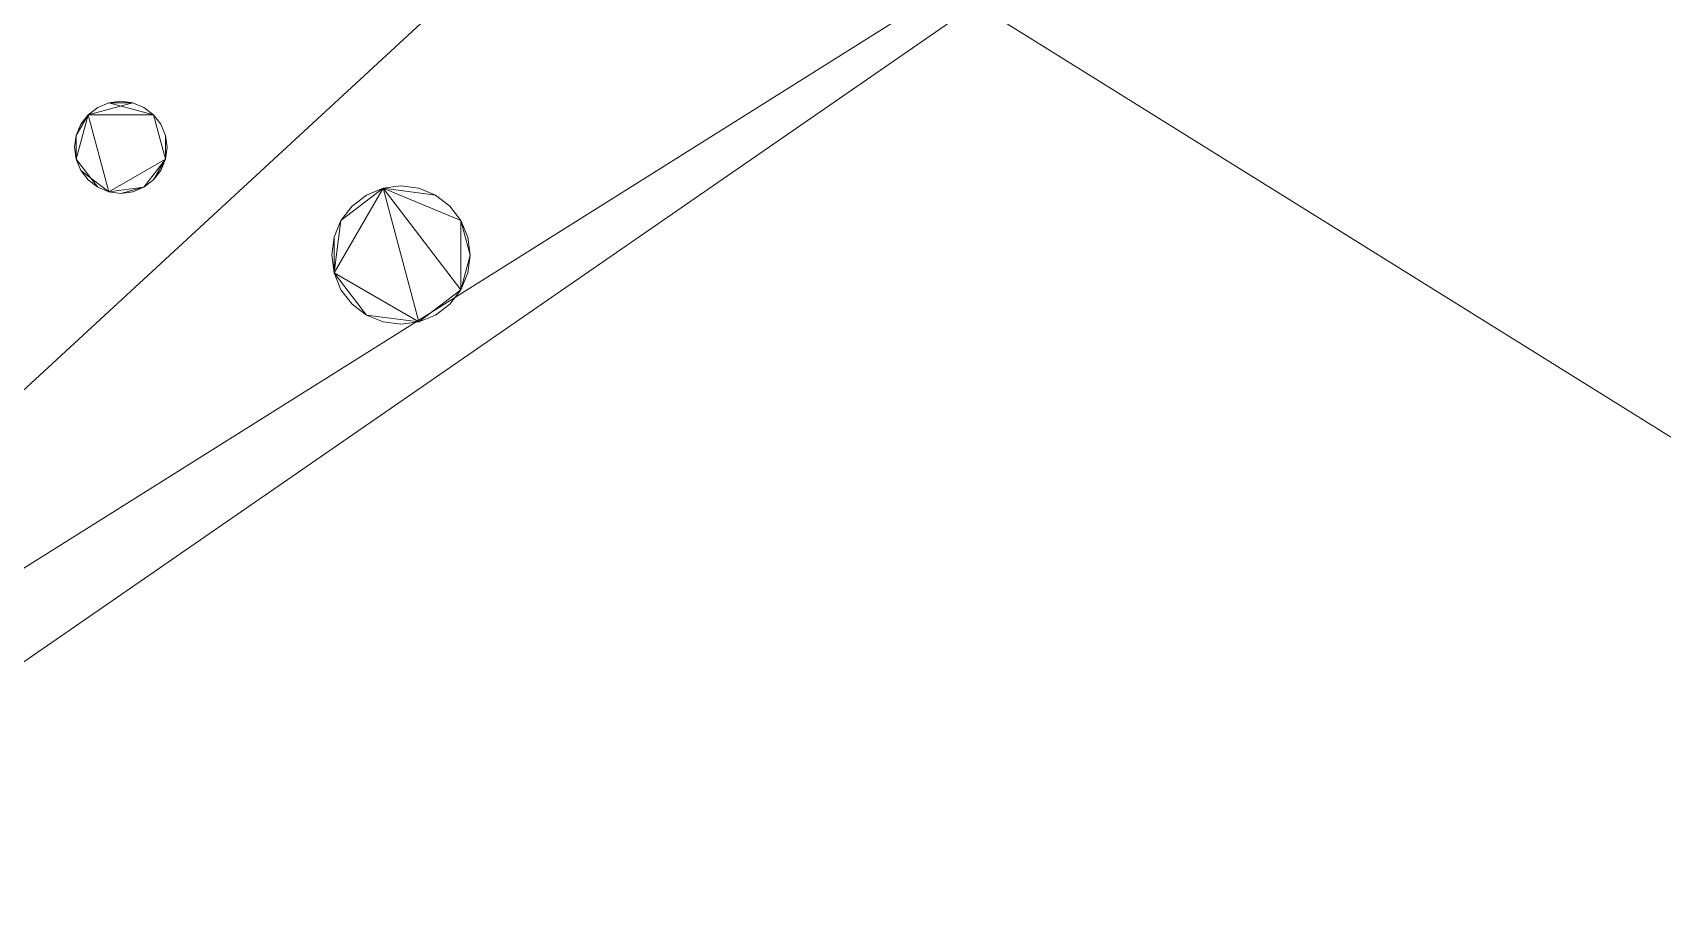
# Model space of a CAD drawing. Header units: inches. Extents: x -550 to 0, y -429 to 0.
# Drawn here: x -337.7 to -267.1, y -282.4 to -245.1 of the extents above; entities that cross this region are included whole.
import ezdxf

# ---------------------------------------------------------------- set-up
doc = ezdxf.new("R2010")
doc.units = ezdxf.units.IN
doc.header["$MEASUREMENT"] = 0
for name, color, linetype, lineweight in [('A-CLNG', 13, 'Continuous', 13), ('A-FLOR', 192, 'Continuous', 13), ('A-GENM', 13, 'Continuous', 9), ('Q-SPCQ', 91, 'Continuous', 9)]:
    doc.layers.add(name, color=color, linetype=linetype, lineweight=lineweight)

# ---------------------------------------------------------------- blocks, each defined once
blk = doc.blocks.new('Specialty Equipment 19 - Specialty Equipment 19-755683-_3D_')
at = {"layer": 'Q-SPCQ'}
mesh = blk.add_polyface(dxfattribs=at)
corners = [(-324.75, -254.77, 104), (-324.648, -253.994, 104), (-324.348, -253.27, 104), (-323.871, -252.649, 104), (-323.25, -252.172, 104), (-322.526, -251.873, 104), (-321.75, -251.77, 104), (-320.974, -251.873, 104), (-320.25, -252.172, 104), (-319.629, -252.649, 104), (-319.152, -253.27, 104), (-318.852, -253.994, 104), (-318.75, -254.77, 104), (-318.852, -255.547, 104), (-319.152, -256.27, 104), (-319.629, -256.892, 104), (-320.25, -257.368, 104), (-320.974, -257.668, 104), (-321.75, -257.77, 104), (-322.526, -257.668, 104), (-323.25, -257.368, 104), (-323.871, -256.892, 104), (-324.348, -256.27, 104), (-324.648, -255.547, 104)]
mesh.append_faces([[corners[k] for k in face] for face in [(2, 5, 23, 1), (23, 17, 20)]], dxfattribs={"vtx0": -1, "vtx1": -1, "vtx2": -1})
mesh.append_faces([[corners[k] for k in face] for face in [(14, 5, 10, 12), (5, 14, 17, 23)]], dxfattribs={"vtx0": -1, "vtx1": -1, "vtx2": -1, "vtx3": -1})
mesh.append_faces([[corners[k] for k in face] for face in [(7, 8, 5, 6), (4, 5, 2, 3), (22, 23, 20, 21), (0, 1, 23)]], dxfattribs={"vtx1": -1})
mesh.append_faces([[corners[k] for k in face] for face in [(10, 11, 12), (12, 13, 14)]], dxfattribs={"vtx2": -1})
mesh.append_faces([[corners[k] for k in face] for face in [(8, 9, 10, 5)]], dxfattribs={"vtx2": -1, "vtx3": -1})
mesh.append_faces([[corners[k] for k in face] for face in [(14, 15, 16, 17), (17, 18, 19, 20)]], dxfattribs={"vtx3": -1})
mesh = blk.add_polyface(dxfattribs=at)
corners = [(-324.75, -254.77, 106), (-324.648, -255.547, 106), (-324.348, -256.27, 106), (-323.871, -256.892, 106), (-323.25, -257.368, 106), (-322.526, -257.668, 106), (-321.75, -257.77, 106), (-320.974, -257.668, 106), (-320.25, -257.368, 106), (-319.629, -256.892, 106), (-319.152, -256.27, 106), (-318.852, -255.547, 106), (-318.75, -254.77, 106), (-318.852, -253.994, 106), (-319.152, -253.27, 106), (-319.629, -252.649, 106), (-320.25, -252.172, 106), (-320.974, -251.873, 106), (-321.75, -251.77, 106), (-322.526, -251.873, 106), (-323.25, -252.172, 106), (-323.871, -252.649, 106), (-324.348, -253.27, 106), (-324.648, -253.994, 106)]
mesh.append_faces([[corners[k] for k in face] for face in [(10, 7, 8, 9), (19, 16, 17, 18), (14, 12, 13)]], dxfattribs={"vtx0": -1})
mesh.append_faces([[corners[k] for k in face] for face in [(19, 22, 1)]], dxfattribs={"vtx0": -1, "vtx1": -1, "vtx2": -1})
mesh.append_faces([[corners[k] for k in face] for face in [(7, 19, 1, 4), (7, 10, 14, 19)]], dxfattribs={"vtx0": -1, "vtx1": -1, "vtx2": -1, "vtx3": -1})
mesh.append_faces([[corners[k] for k in face] for face in [(5, 6, 7, 4), (2, 3, 4, 1), (23, 0, 1, 22), (20, 21, 22, 19)]], dxfattribs={"vtx2": -1})
mesh.append_faces([[corners[k] for k in face] for face in [(10, 11, 12, 14), (14, 15, 16, 19)]], dxfattribs={"vtx2": -1, "vtx3": -1})
mesh = blk.add_polyface(dxfattribs=at)
corners = [(-324.75, -254.77, 106), (-324.648, -253.994, 106), (-324.348, -253.27, 106), (-323.871, -252.649, 106), (-323.25, -252.172, 106), (-322.526, -251.873, 106), (-321.75, -251.77, 106), (-320.974, -251.873, 106), (-320.25, -252.172, 106), (-319.629, -252.649, 106), (-319.152, -253.27, 106), (-318.852, -253.994, 106), (-318.75, -254.77, 106), (-318.75, -254.77, 104), (-318.852, -253.994, 104), (-319.152, -253.27, 104), (-319.629, -252.649, 104), (-320.25, -252.172, 104), (-320.974, -251.873, 104), (-321.75, -251.77, 104), (-322.526, -251.873, 104), (-323.25, -252.172, 104), (-323.871, -252.649, 104), (-324.348, -253.27, 104), (-324.648, -253.994, 104), (-324.75, -254.77, 104)]
mesh.append_faces([[corners[k] for k in face] for face in [(1, 24, 25, 0)]], dxfattribs={"vtx0": -1})
mesh.append_faces([[corners[k] for k in face] for face in [(5, 20, 21, 4), (4, 21, 22, 3), (2, 23, 24, 1), (3, 22, 23, 2)]], dxfattribs={"vtx0": -1, "vtx2": -1})
mesh.append_faces([[corners[k] for k in face] for face in [(13, 14, 11, 12)]], dxfattribs={"vtx1": -1})
mesh.append_faces([[corners[k] for k in face] for face in [(14, 15, 10, 11), (16, 17, 8, 9), (15, 16, 9, 10), (17, 18, 7, 8), (6, 7, 18, 19), (19, 20, 5, 6)]], dxfattribs={"vtx1": -1, "vtx3": -1})
mesh = blk.add_polyface(dxfattribs=at)
corners = [(-318.75, -254.77, 106), (-318.852, -255.547, 106), (-319.152, -256.27, 106), (-319.629, -256.892, 106), (-320.25, -257.368, 106), (-320.974, -257.668, 106), (-321.75, -257.77, 106), (-322.526, -257.668, 106), (-323.25, -257.368, 106), (-323.871, -256.892, 106), (-324.348, -256.27, 106), (-324.648, -255.547, 106), (-324.75, -254.77, 106), (-324.75, -254.77, 104), (-324.648, -255.547, 104), (-324.348, -256.27, 104), (-323.871, -256.892, 104), (-323.25, -257.368, 104), (-322.526, -257.668, 104), (-321.75, -257.77, 104), (-320.974, -257.668, 104), (-320.25, -257.368, 104), (-319.629, -256.892, 104), (-319.152, -256.27, 104), (-318.852, -255.547, 104), (-318.75, -254.77, 104)]
mesh.append_faces([[corners[k] for k in face] for face in [(1, 24, 25, 0)]], dxfattribs={"vtx0": -1})
mesh.append_faces([[corners[k] for k in face] for face in [(4, 21, 22, 3), (2, 23, 24, 1), (3, 22, 23, 2), (5, 20, 21, 4), (20, 5, 6, 19)]], dxfattribs={"vtx0": -1, "vtx2": -1})
mesh.append_faces([[corners[k] for k in face] for face in [(13, 14, 11, 12)]], dxfattribs={"vtx1": -1})
mesh.append_faces([[corners[k] for k in face] for face in [(14, 15, 10, 11), (16, 17, 8, 9), (15, 16, 9, 10), (17, 18, 7, 8), (6, 7, 18, 19)]], dxfattribs={"vtx1": -1, "vtx3": -1})
blk = doc.blocks.new('Specialty Equipment 20 - Specialty Equipment 19-755730-_3D_')
at = {"layer": 'Q-SPCQ'}
mesh = blk.add_polyface(dxfattribs=at)
corners = [(-335.885, -250.103, 105), (-335.817, -249.585, 105), (-335.617, -249.103, 105), (-335.3, -248.689, 105), (-334.885, -248.371, 105), (-334.403, -248.171, 105), (-333.885, -248.103, 105), (-333.368, -248.171, 105), (-332.885, -248.371, 105), (-332.471, -248.689, 105), (-332.153, -249.103, 105), (-331.954, -249.585, 105), (-331.885, -250.103, 105), (-331.954, -250.62, 105), (-332.153, -251.103, 105), (-332.471, -251.517, 105), (-332.885, -251.835, 105), (-333.368, -252.035, 105), (-333.885, -252.103, 105), (-334.403, -252.035, 105), (-334.885, -251.835, 105), (-335.3, -251.517, 105), (-335.617, -251.103, 105), (-335.817, -250.62, 105)]
mesh.append_faces([[corners[k] for k in face] for face in [(19, 13, 16, 18)]], dxfattribs={"vtx0": -1, "vtx1": -1, "vtx2": -1})
mesh.append_faces([[corners[k] for k in face] for face in [(19, 3, 9, 13)]], dxfattribs={"vtx0": -1, "vtx1": -1, "vtx2": -1, "vtx3": -1})
mesh.append_faces([[corners[k] for k in face] for face in [(19, 22, 23, 3)]], dxfattribs={"vtx0": -1, "vtx2": -1, "vtx3": -1})
mesh.append_faces([[corners[k] for k in face] for face in [(0, 1, 23)]], dxfattribs={"vtx1": -1})
mesh.append_faces([[corners[k] for k in face] for face in [(5, 6, 7), (11, 12, 13), (16, 17, 18), (20, 21, 22, 19)]], dxfattribs={"vtx2": -1})
mesh.append_faces([[corners[k] for k in face] for face in [(7, 8, 9, 3), (9, 10, 11, 13), (3, 4, 5, 7), (1, 2, 3, 23)]], dxfattribs={"vtx2": -1, "vtx3": -1})
mesh.append_faces([[corners[k] for k in face] for face in [(13, 14, 15, 16)]], dxfattribs={"vtx3": -1})
mesh = blk.add_polyface(dxfattribs=at)
corners = [(-335.885, -250.103, 106), (-335.817, -250.62, 106), (-335.617, -251.103, 106), (-335.3, -251.517, 106), (-334.885, -251.835, 106), (-334.403, -252.035, 106), (-333.885, -252.103, 106), (-333.368, -252.035, 106), (-332.885, -251.835, 106), (-332.471, -251.517, 106), (-332.153, -251.103, 106), (-331.954, -250.62, 106), (-331.885, -250.103, 106), (-331.954, -249.585, 106), (-332.153, -249.103, 106), (-332.471, -248.689, 106), (-332.885, -248.371, 106), (-333.368, -248.171, 106), (-333.885, -248.103, 106), (-334.403, -248.171, 106), (-334.885, -248.371, 106), (-335.3, -248.689, 106), (-335.617, -249.103, 106), (-335.817, -249.585, 106)]
mesh.append_faces([[corners[k] for k in face] for face in [(11, 9, 10), (19, 17, 18), (23, 21, 22)]], dxfattribs={"vtx0": -1})
mesh.append_faces([[corners[k] for k in face] for face in [(17, 19, 15, 16)]], dxfattribs={"vtx0": -1, "vtx1": -1})
mesh.append_faces([[corners[k] for k in face] for face in [(5, 11, 15, 21)]], dxfattribs={"vtx0": -1, "vtx1": -1, "vtx2": -1, "vtx3": -1})
mesh.append_faces([[corners[k] for k in face] for face in [(1, 4, 5, 21)]], dxfattribs={"vtx0": -1, "vtx2": -1, "vtx3": -1})
mesh.append_faces([[corners[k] for k in face] for face in [(8, 9, 11, 5)]], dxfattribs={"vtx1": -1, "vtx2": -1, "vtx3": -1})
mesh.append_faces([[corners[k] for k in face] for face in [(6, 7, 8, 5), (2, 3, 4, 1), (11, 12, 13)]], dxfattribs={"vtx2": -1})
mesh.append_faces([[corners[k] for k in face] for face in [(13, 14, 15, 11), (23, 0, 1, 21), (19, 20, 21, 15)]], dxfattribs={"vtx2": -1, "vtx3": -1})
mesh = blk.add_polyface(dxfattribs=at)
corners = [(-335.885, -250.103, 106), (-335.817, -249.585, 106), (-335.617, -249.103, 106), (-335.3, -248.689, 106), (-334.885, -248.371, 106), (-334.403, -248.171, 106), (-333.885, -248.103, 106), (-333.368, -248.171, 106), (-332.885, -248.371, 106), (-332.471, -248.689, 106), (-332.153, -249.103, 106), (-331.954, -249.585, 106), (-331.885, -250.103, 106), (-331.885, -250.103, 105), (-331.954, -249.585, 105), (-332.153, -249.103, 105), (-332.471, -248.689, 105), (-332.885, -248.371, 105), (-333.368, -248.171, 105), (-333.885, -248.103, 105), (-334.403, -248.171, 105), (-334.885, -248.371, 105), (-335.3, -248.689, 105), (-335.617, -249.103, 105), (-335.817, -249.585, 105), (-335.885, -250.103, 105)]
mesh.append_faces([[corners[k] for k in face] for face in [(1, 24, 25, 0)]], dxfattribs={"vtx0": -1})
mesh.append_faces([[corners[k] for k in face] for face in [(13, 14, 11, 12)]], dxfattribs={"vtx1": -1})
mesh.append_faces([[corners[k] for k in face] for face in [(14, 15, 10, 11), (16, 17, 8, 9), (15, 16, 9, 10), (17, 18, 7, 8), (6, 7, 18, 19), (19, 20, 5, 6), (20, 21, 4, 5), (21, 22, 3, 4), (1, 2, 23, 24), (2, 3, 22, 23)]], dxfattribs={"vtx1": -1, "vtx3": -1})
mesh = blk.add_polyface(dxfattribs=at)
corners = [(-331.885, -250.103, 106), (-331.954, -250.62, 106), (-332.153, -251.103, 106), (-332.471, -251.517, 106), (-332.885, -251.835, 106), (-333.368, -252.035, 106), (-333.885, -252.103, 106), (-334.403, -252.035, 106), (-334.885, -251.835, 106), (-335.3, -251.517, 106), (-335.617, -251.103, 106), (-335.817, -250.62, 106), (-335.885, -250.103, 106), (-335.885, -250.103, 105), (-335.817, -250.62, 105), (-335.617, -251.103, 105), (-335.3, -251.517, 105), (-334.885, -251.835, 105), (-334.403, -252.035, 105), (-333.885, -252.103, 105), (-333.368, -252.035, 105), (-332.885, -251.835, 105), (-332.471, -251.517, 105), (-332.153, -251.103, 105), (-331.954, -250.62, 105), (-331.885, -250.103, 105)]
mesh.append_faces([[corners[k] for k in face] for face in [(13, 14, 11, 12), (0, 1, 24, 25)]], dxfattribs={"vtx1": -1})
mesh.append_faces([[corners[k] for k in face] for face in [(14, 15, 10, 11), (16, 17, 8, 9), (15, 16, 9, 10), (17, 18, 7, 8), (6, 7, 18, 19), (19, 20, 5, 6), (20, 21, 4, 5), (22, 23, 2, 3), (21, 22, 3, 4), (23, 24, 1, 2)]], dxfattribs={"vtx1": -1, "vtx3": -1})
blk = doc.blocks.new('Generic Models 49 - Generic Models 49-773309-_3D_')
at = {"layer": 'A-GENM'}
mesh = blk.add_polyface(dxfattribs=at)
corners = [(-369.75, -284.75, 106), (-369.75, -287.75, 106), (-312.25, -287.75, 106), (-312.25, -317.75, 106), (-363.25, -317.75, 106), (-363.25, -422.25, 106), (-6.5, -422.25, 106), (-6.5, -298.25, 106), (-58.25, -243.25, 106), (-213.25, -243.25, 106), (-223.5, -230.546, 106), (-223.5, -174, 106), (-273, -174, 106), (-273, -177, 106), (-226.5, -177, 106), (-226.5, -231.605, 106), (-214.684, -246.25, 106), (-59.546, -246.25, 106), (-9.5, -299.439, 106), (-9.5, -419.25, 106), (-360.25, -419.25, 106), (-360.25, -320.75, 106), (-309.25, -320.75, 106), (-309.25, -284.75, 106)]
mesh.append_faces([[corners[k] for k in face] for face in [(9, 16, 17, 8), (19, 6, 7, 18)]], dxfattribs={"vtx0": -1, "vtx2": -1})
mesh.append_faces([[corners[k] for k in face] for face in [(4, 5, 20, 21), (19, 20, 5, 6), (21, 22, 3, 4), (2, 3, 22, 23), (17, 18, 7, 8), (10, 11, 14, 15), (9, 10, 15, 16)]], dxfattribs={"vtx1": -1, "vtx3": -1})
mesh.append_faces([[corners[k] for k in face] for face in [(0, 1, 2, 23), (12, 13, 14, 11)]], dxfattribs={"vtx2": -1})

msp = doc.modelspace()

# ---------------------------------------------------------------- block references
at = {"layer": 'A-GENM'}
msp.add_blockref('Generic Models 49 - Generic Models 49-773309-_3D_', (0, 0), dxfattribs=at)
at = {"layer": 'Q-SPCQ'}
for name in ['Specialty Equipment 20 - Specialty Equipment 19-755730-_3D_', 'Specialty Equipment 19 - Specialty Equipment 19-755683-_3D_']:
    msp.add_blockref(name, (0, 0), dxfattribs=at)

# ---------------------------------------------------------------- meshes
at = {"layer": 'A-CLNG'}
mesh = msp.add_polyface(dxfattribs=at)
corners = [(-318.75, 0, 111.906), (-318.75, -230.25, 111.906), (-312.25, -230.25, 111.906), (-312.25, -236.75, 111.906), (-318.75, -236.75, 111.906), (-364.25, -236.75, 111.906), (-364.25, -284.75, 111.906), (-369.75, -284.75, 111.906), (-369.75, -294.25, 111.906), (-534.25, -294.25, 111.906), (-534.25, -428.75, 111.906), (0, -428.75, 111.906), (0, 0, 111.906), (-312.25, -227.783, 111.906), (-312.25, -117.5, 111.906), (-273, -117.5, 111.906), (-273, -174, 111.906), (-273.535, -174, 111.906), (-273.535, -227.783, 111.906)]
mesh.append_faces([[corners[k] for k in face] for face in [(12, 18, 11)]], dxfattribs={"vtx0": -1, "vtx1": -1})
mesh.append_faces([[corners[k] for k in face] for face in [(11, 18, 8)]], dxfattribs={"vtx0": -1, "vtx1": -1, "vtx2": -1})
mesh.append_faces([[corners[k] for k in face] for face in [(6, 8, 18, 3)]], dxfattribs={"vtx0": -1, "vtx1": -1, "vtx2": -1, "vtx3": -1})
mesh.append_faces([[corners[k] for k in face] for face in [(0, 14, 15, 12), (12, 15, 16), (14, 0, 1)]], dxfattribs={"vtx0": -1, "vtx2": -1})
mesh.append_faces([[corners[k] for k in face] for face in [(13, 14, 1, 2), (18, 13, 2, 3)]], dxfattribs={"vtx1": -1, "vtx3": -1})
mesh.append_faces([[corners[k] for k in face] for face in [(6, 7, 8), (4, 5, 6, 3)]], dxfattribs={"vtx2": -1})
mesh.append_faces([[corners[k] for k in face] for face in [(16, 17, 18, 12)]], dxfattribs={"vtx2": -1, "vtx3": -1})
mesh.append_faces([[corners[k] for k in face] for face in [(8, 9, 10, 11)]], dxfattribs={"vtx3": -1})
mesh = msp.add_polyface(dxfattribs=at)
corners = [(-318.75, 0, 106), (0, 0, 106), (0, -428.75, 106), (-534.25, -428.75, 106), (-534.25, -294.25, 106), (-369.75, -294.25, 106), (-369.75, -284.75, 106), (-364.25, -284.75, 106), (-364.25, -236.75, 106), (-318.75, -236.75, 106), (-312.25, -236.75, 106), (-312.25, -230.25, 106), (-318.75, -230.25, 106), (-312.25, -227.783, 106), (-273.535, -227.783, 106), (-273.535, -174, 106), (-273, -174, 106), (-273, -117.5, 106), (-312.25, -117.5, 106)]
mesh.append_faces([[corners[k] for k in face] for face in [(16, 14, 15)]], dxfattribs={"vtx0": -1})
mesh.append_faces([[corners[k] for k in face] for face in [(0, 18, 12), (17, 1, 16)]], dxfattribs={"vtx0": -1, "vtx1": -1})
mesh.append_faces([[corners[k] for k in face] for face in [(10, 14, 7)]], dxfattribs={"vtx0": -1, "vtx1": -1, "vtx2": -1})
mesh.append_faces([[corners[k] for k in face] for face in [(14, 2, 5, 7)]], dxfattribs={"vtx0": -1, "vtx1": -1, "vtx2": -1, "vtx3": -1})
mesh.append_faces([[corners[k] for k in face] for face in [(14, 16, 1, 2)]], dxfattribs={"vtx0": -1, "vtx1": -1, "vtx3": -1})
mesh.append_faces([[corners[k] for k in face] for face in [(13, 11, 12, 18), (11, 13, 14, 10)]], dxfattribs={"vtx0": -1, "vtx2": -1})
mesh.append_faces([[corners[k] for k in face] for face in [(9, 10, 7, 8)]], dxfattribs={"vtx1": -1})
mesh.append_faces([[corners[k] for k in face] for face in [(17, 18, 0, 1)]], dxfattribs={"vtx1": -1, "vtx3": -1})
mesh.append_faces([[corners[k] for k in face] for face in [(3, 4, 5, 2), (5, 6, 7)]], dxfattribs={"vtx2": -1})
at = {"layer": 'A-FLOR'}
mesh = msp.add_polyface(dxfattribs=at)
corners = [(-318.75, -230.25, -5.906), (-318.75, 0, -5.906), (0, 0, -5.906), (0, -428.75, -5.906), (-534.25, -428.75, -5.906), (-534.25, -294.25, -5.906), (-549, -294.25, -5.906), (-549, -230.25, -5.906)]
mesh.append_faces([[corners[k] for k in face] for face in [(2, 3, 0, 1)]], dxfattribs={"vtx1": -1})
mesh.append_faces([[corners[k] for k in face] for face in [(4, 5, 0, 3)]], dxfattribs={"vtx1": -1, "vtx2": -1})
mesh.append_faces([[corners[k] for k in face] for face in [(5, 6, 7, 0)]], dxfattribs={"vtx3": -1})
mesh = msp.add_polyface(dxfattribs=at)
corners = [(-318.75, -230.25), (-549, -230.25), (-549, -294.25), (-534.25, -294.25), (-534.25, -428.75), (0, -428.75), (0, 0), (-318.75, 0)]
mesh.append_faces([[corners[k] for k in face] for face in [(0, 5, 6, 7), (3, 0, 1, 2)]], dxfattribs={"vtx0": -1})
mesh.append_faces([[corners[k] for k in face] for face in [(0, 3, 4, 5)]], dxfattribs={"vtx0": -1, "vtx3": -1})

doc.saveas('drawing.dxf')
